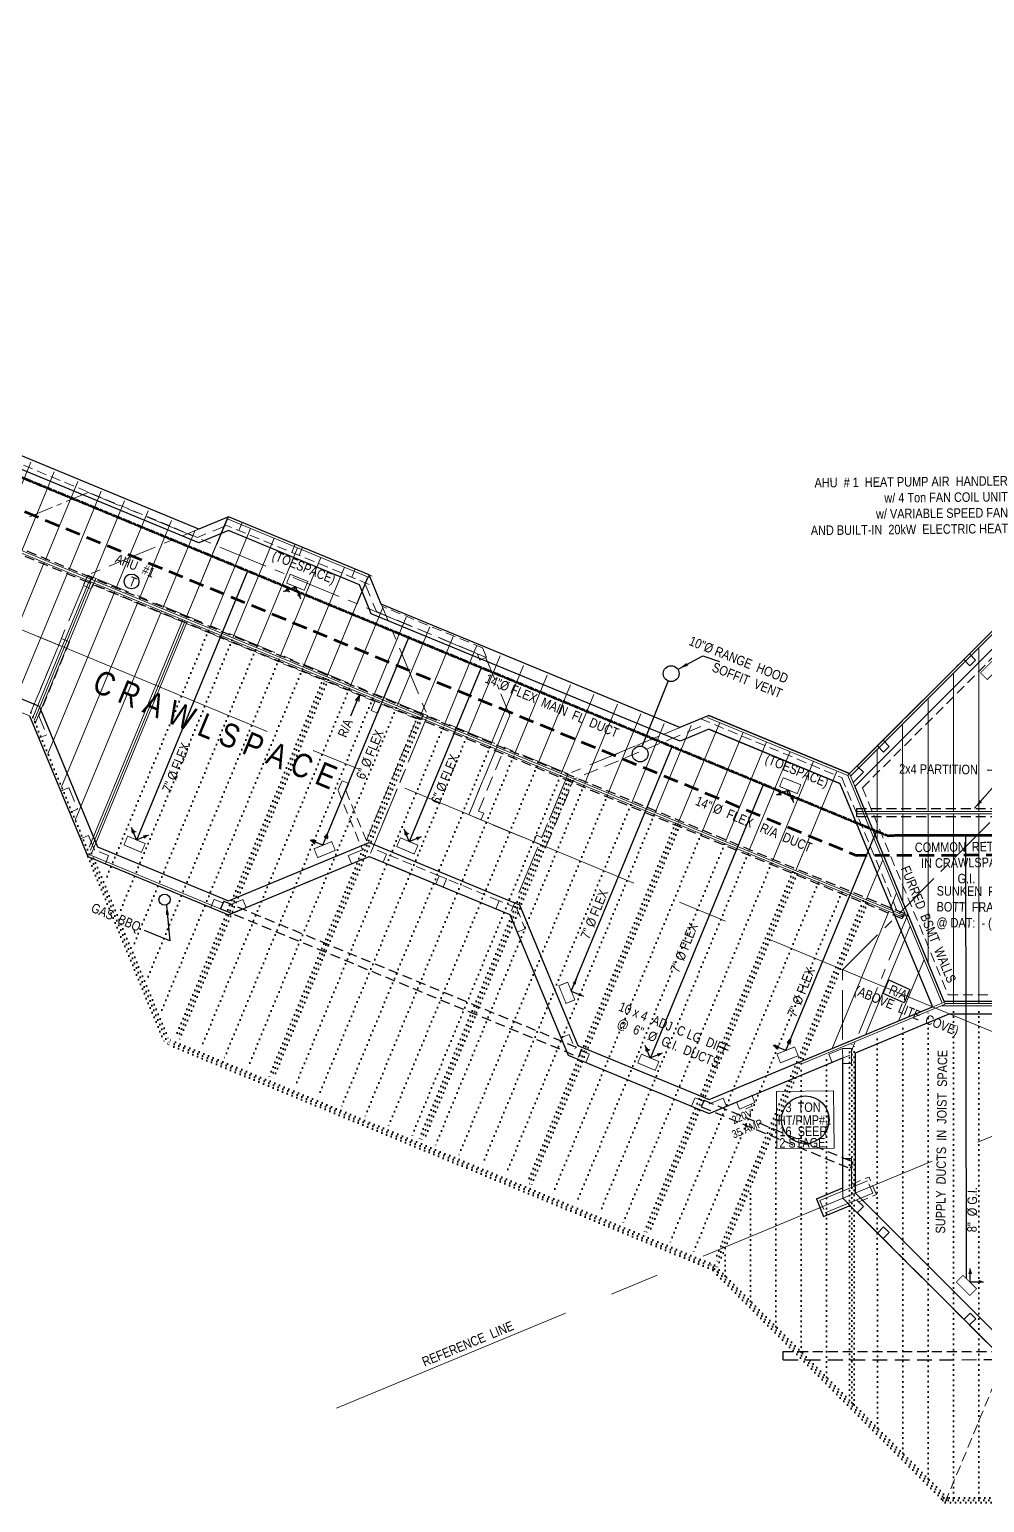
# Model space of a CAD drawing. Header units: inches. Extents: x 2775 to 35778, y 3242 to 10350.
# Drawn here: x 12682 to 13284, y 3393 to 4321 of the extents above; entities that cross this region are included whole.
import ezdxf

# ---------------------------------------------------------------- set-up
doc = ezdxf.new("R2010")
doc.units = ezdxf.units.IN
doc.header["$LTSCALE"] = 0.5
doc.header["$MEASUREMENT"] = 0
for name, pattern in [('CENTER', [2, 1.25, -0.25, 0.25, -0.25]), ('DOT2', [0.125, 0, -0.125]), ('HIDDEN', [0.375, 0.25, -0.125])]:
    doc.linetypes.add(name, pattern=pattern)
for name, color, linetype, lineweight in [('ELEC', 6, 'CONTINUOUS', 20), ('FL JOISTS', 7, 'CONTINUOUS', 20), ('FLOOR BEAMS', 3, 'HIDDEN', 30), ('FOUNDATION', 7, 'CONTINUOUS', 30), ('FOUNDATION TEXT', 7, 'CONTINUOUS', 9), ('GRID', 1, 'CENTER', 20), ('INT WALLS', 4, 'HIDDEN', 9), ('LAYOUT', 6, 'CONTINUOUS', 9), ('LL HVAC', 7, 'HIDDEN', 9), ('PT LUMBER', 7, 'DOT2', 40), ('WALLS', 4, 'HIDDEN', 9)]:
    doc.layers.add(name, color=color, linetype=linetype, lineweight=lineweight)
doc.layers.add('HVAC', color=7, linetype='CONTINUOUS')
doc.styles.add('ARCHENT', font='technical.ttf', dxfattribs={"height": 6})
doc.styles.add('ARCHENTLTD', font='technical.ttf', dxfattribs={"height": 6})
doc.dimstyles.new('ARCHENT', dxfattribs={"dimtxt": 6, "dimasz": 6, "dimexe": 9, "dimexo": 3, "dimgap": 1, "dimtad": 0, "dimtoh": 1, "dimdec": 3, "dimzin": 0, "dimdsep": 46, "dimlunit": 4, "dimtxsty": 'ARCHENTLTD', "dimcen": 6, "dimaunit": 1, "dimadec": 0, "dimazin": 0, "dimtfac": 1, "dimtdec": 3, "dimtofl": 0, "dimtmove": 0, "dimatfit": 3, "dimfxl": 1, "dimfrac": 2, "dimtolj": 1, "dimtzin": 0, "dimarcsym": 0})
doc.dimstyles.new('ARCHENTLTD', dxfattribs={"dimtxt": 12, "dimasz": 6, "dimexe": 9, "dimexo": 3, "dimgap": 1, "dimtad": 0, "dimdec": 4, "dimzin": 1, "dimdsep": 46, "dimlunit": 4, "dimtxsty": 'ARCHENT', "dimcen": 6, "dimaunit": 1, "dimadec": 5, "dimazin": 0, "dimtfac": 1, "dimtdec": 4, "dimtofl": 0, "dimtmove": 0, "dimatfit": 3, "dimfxl": 1, "dimfrac": 2, "dimtolj": 1, "dimtzin": 0, "dimarcsym": 0})

msp = doc.modelspace()

# ---------------------------------------------------------------- hatches: boundary and pattern name
at = {"layer": 'HVAC', "linetype": 'HIDDEN', "ltscale": 0.75}
h = msp.add_hatch(color=1, dxfattribs=at)
h.paths.add_polyline_path([(12842.14, 3966.93), (12845.03, 3968.14), (12845.52, 3966.98)])
h.paths.add_polyline_path([(12844.53, 3969.31), (12845.03, 3968.14), (12842.14, 3966.93)])
h.paths.add_polyline_path([(12850.68, 3965.17), (12851.78, 3965.63), (12853.13, 3962.44)])
h.paths.add_polyline_path([(12851.78, 3965.63), (12852.9, 3966.09), (12853.13, 3962.44)])
h = msp.add_hatch(color=1, dxfattribs=at)
h.paths.add_polyline_path([(13152.9, 3838.72), (13155.79, 3839.93), (13156.28, 3838.76)])
h.paths.add_polyline_path([(13155.3, 3841.1), (13155.79, 3839.93), (13152.9, 3838.72)])
h.paths.add_polyline_path([(13161.45, 3836.96), (13162.54, 3837.41), (13163.9, 3834.22)])
h.paths.add_polyline_path([(13162.54, 3837.41), (13163.66, 3837.88), (13163.9, 3834.22)])
h = msp.add_hatch(color=1, dxfattribs=at)
h.paths.add_polyline_path([(12746.4, 3818.27), (12747.6, 3815.37), (12748.77, 3815.85)])
h.paths.add_polyline_path([(12746.43, 3814.89), (12747.6, 3815.37), (12746.4, 3818.27)])
h.paths.add_polyline_path([(12753.71, 3813.49), (12754.16, 3812.39), (12757.37, 3813.69)])
h.paths.add_polyline_path([(12754.16, 3812.39), (12754.62, 3811.27), (12757.37, 3813.69)])
h = msp.add_hatch(color=1, dxfattribs=at)
h.paths.add_polyline_path([(12918.34, 3817.22), (12919.53, 3814.32), (12920.7, 3814.8)])
h.paths.add_polyline_path([(12918.36, 3813.84), (12919.53, 3814.32), (12918.34, 3817.22)])
h.paths.add_polyline_path([(12925.64, 3812.44), (12926.09, 3811.34), (12929.3, 3812.65)])
h.paths.add_polyline_path([(12926.09, 3811.34), (12926.56, 3810.22), (12929.3, 3812.65)])
h = msp.add_hatch(color=1, dxfattribs=at)
h.paths.add_polyline_path([(12859.3, 3810.35), (12862.2, 3809.18), (12862.68, 3810.35)])
h.paths.add_polyline_path([(12861.73, 3808), (12862.2, 3809.18), (12859.3, 3810.35)])
h.paths.add_polyline_path([(12867.82, 3812.23), (12868.92, 3811.78), (12870.24, 3814.99)])
h.paths.add_polyline_path([(12868.92, 3811.78), (12870.05, 3811.33), (12870.24, 3814.99)])
h = msp.add_hatch(color=1, dxfattribs=at)
h.paths.add_polyline_path([(13031.32, 3712.04), (13028.44, 3713.26), (13028.93, 3714.43)])
h.paths.add_polyline_path([(13027.95, 3712.1), (13028.44, 3713.26), (13031.32, 3712.04)])
h.paths.add_polyline_path([(13026.61, 3719.39), (13025.52, 3719.85), (13026.86, 3723.05)])
h.paths.add_polyline_path([(13025.52, 3719.85), (13024.4, 3720.33), (13026.86, 3723.05)])
h = msp.add_hatch(color=1, dxfattribs=at)
h.paths.add_polyline_path([(13070.27, 3680.84), (13071.47, 3677.95), (13072.64, 3678.43)])
h.paths.add_polyline_path([(13070.3, 3677.47), (13071.47, 3677.95), (13070.27, 3680.84)])
h.paths.add_polyline_path([(13077.58, 3676.06), (13078.03, 3674.97), (13081.24, 3676.27)])
h.paths.add_polyline_path([(13078.03, 3674.97), (13078.49, 3673.84), (13081.24, 3676.27)])
h = msp.add_hatch(color=1, dxfattribs=at)
h.paths.add_polyline_path([(13151.09, 3680.97), (13154, 3679.8), (13154.47, 3680.97)])
h.paths.add_polyline_path([(13153.52, 3678.62), (13154, 3679.8), (13151.09, 3680.97)])
h.paths.add_polyline_path([(13159.61, 3682.84), (13160.71, 3682.4), (13162.03, 3685.61)])
h.paths.add_polyline_path([(13160.71, 3682.4), (13161.84, 3681.95), (13162.03, 3685.61)])
h = msp.add_hatch(color=1, dxfattribs=at)
h.paths.add_polyline_path([(13283.46, 3532.05), (13280.32, 3532.07), (13280.33, 3533.33)])
h.paths.add_polyline_path([(13280.32, 3530.8), (13280.32, 3532.07), (13283.46, 3532.05)])
h.paths.add_polyline_path([(13276.28, 3537.02), (13275.1, 3537.03), (13275.1, 3540.49)])
h.paths.add_polyline_path([(13275.1, 3537.03), (13273.88, 3537.04), (13275.1, 3540.49)])

# ---------------------------------------------------------------- linework, layer by layer
at = {"layer": 'ELEC', "color": 1, "linetype": 'Continuous', "lineweight": 15, "ltscale": 25}
for p, q in [((13137.44, 3649.59), (13139.27, 3645)), ((13127.86, 3645.4), (13129.69, 3640.81)), ((13139.27, 3645), (13129.69, 3640.81)), ((13137.55, 3642.65), (13133.71, 3641.13)), ((13137.02, 3643.91), (13137.55, 3642.65))]:
    msp.add_line(p, q, dxfattribs=at)
at = {"layer": 'FL JOISTS', "ltscale": 50}
for p, q in [((12538.74, 4048.47), (13232.52, 3761.79)), ((12539.31, 4049.86), (13233.09, 3763.18)), ((12735.82, 3967.04), (12693.66, 3864.87)), ((12750.61, 3960.93), (12702.33, 3843.94)), ((12765.39, 3954.82), (12711.01, 3823.02)), ((12778.79, 3949.28), (12719.68, 3806.02)), ((12780.18, 3948.71), (12720.49, 3804.06)), ((12781.57, 3948.13), (12721.3, 3802.09)), ((13197.94, 3851.17), (13257.41, 3707.73)), ((13199.09, 3852.32), (13202.4, 3844.32)), ((13203.54, 3828.56), (13533.69, 3828.56)), ((13203.54, 3827.06), (13533.69, 3827.06)), ((13258.5, 3709), (13259.37, 3706.92))]:
    msp.add_line(p, q, dxfattribs=at)
at = {"layer": 'FL JOISTS', "ltscale": 25}
for p, q in [((12682.94, 4048.62), (12662.45, 3998.98)), ((12697.73, 4042.51), (12677.24, 3992.87)), ((12712.52, 4036.4), (12692.03, 3986.75)), ((12727.31, 4030.3), (12706.82, 3980.64)), ((12742.1, 4024.19), (12721.6, 3974.53)), ((12756.88, 4018.08), (12736.39, 3968.42)), ((12771.67, 4011.98), (12751.18, 3962.31)), ((12806.71, 4012.99), (12780.75, 3950.09)), ((12806.62, 4012.77), (12780.75, 3950.09)), ((12786.46, 4005.87), (12765.97, 3956.2)), ((12821.49, 4006.87), (12795.54, 3943.98)), ((12821.49, 4006.87), (12795.54, 3943.98)), ((12836.28, 4000.75), (12810.33, 3937.87)), ((12836.28, 4000.75), (12810.33, 3937.87)), ((12851.06, 3994.63), (12825.12, 3931.76)), ((12851.06, 3994.63), (12825.12, 3931.76)), ((12691.46, 3985.37), (12656.64, 3900.98)), ((12865.84, 3988.51), (12839.9, 3925.65)), ((12865.84, 3988.51), (12839.9, 3925.65)), ((12706.24, 3979.26), (12671.42, 3894.87)), ((12880.63, 3982.39), (12854.69, 3919.54)), ((12880.63, 3982.39), (12854.69, 3919.54)), ((12895.41, 3976.28), (12869.48, 3913.43)), ((12895.27, 3975.93), (12869.48, 3913.43)), ((12719.65, 3973.72), (12684.17, 3887.75)), ((12721.03, 3973.15), (12684.98, 3885.79)), ((12722.42, 3972.57), (12685.8, 3883.83)), ((12904.81, 3957.12), (12884.26, 3907.32)), ((12919.6, 3951.01), (12899.05, 3901.21)), ((13199.71, 3850.82), (13297.13, 3948.2)), ((12934.39, 3944.9), (12913.84, 3895.1)), ((12949.18, 3938.8), (12928.63, 3888.99)), ((12963.97, 3932.69), (12943.41, 3882.88)), ((12978.76, 3926.58), (12958.2, 3876.77)), ((12993.55, 3920.48), (12972.99, 3870.66)), ((13008.34, 3914.37), (12987.78, 3864.55)), ((13023.12, 3908.27), (13002.56, 3858.44)), ((13037.91, 3902.16), (13017.35, 3852.33)), ((13052.7, 3896.05), (13032.14, 3846.22)), ((13067.49, 3889.95), (13046.92, 3840.11)), ((13082.28, 3883.84), (13061.71, 3834)), ((13099.1, 3882.66), (13076.5, 3827.89)), ((13117.17, 3884.51), (13091.29, 3821.78)), ((13109.2, 3887.8), (13197.94, 3851.17)), ((13131.96, 3878.4), (13106.07, 3815.67)), ((13146.75, 3872.3), (13120.86, 3809.55)), ((13161.54, 3866.19), (13135.65, 3803.44)), ((13176.33, 3860.09), (13150.44, 3797.33)), ((13191.12, 3853.98), (13165.22, 3791.22)), ((12705.2, 3833.11), (12704.62, 3834.5)), ((13219.96, 3798.05), (13209.58, 3772.89)), ((13228.64, 3777.12), (13224.37, 3766.78)), ((13223.8, 3765.4), (13188.16, 3679.04)), ((13237.31, 3756.2), (13209.04, 3687.69)), ((13245.99, 3735.28), (13229.92, 3696.34))]:
    msp.add_line(p, q, dxfattribs=at)
at = {"layer": 'FL JOISTS', "ltscale": 75}
for p, q in [((12896.19, 3975.95), (12806.36, 4013.13)), ((12898.17, 3976.76), (12896.21, 3977.57)), ((13199.09, 3852.32), (13197.94, 3851.17)), ((12718.06, 3802.09), (12809.53, 3764.23)), ((13168.43, 3669.24), (13259.37, 3706.92)), ((13251.44, 3705.26), (13258.79, 3708.31))]:
    msp.add_line(p, q, dxfattribs=at)
at = {"layer": 'FL JOISTS', "linetype": 'Continuous', "ltscale": 250}
for p, q in [((13280.52, 3828.56), (13280.51, 3931.59)), ((13264.52, 3828.56), (13264.51, 3915.6)), ((13248.52, 3828.56), (13248.51, 3899.6)), ((13232.52, 3828.56), (13232.51, 3883.61)), ((13216.52, 3828.56), (13216.51, 3867.62)), ((13216.52, 3810.27), (13216.52, 3827.06)), ((13232.52, 3771.67), (13232.52, 3827.06)), ((13248.53, 3733.07), (13248.52, 3827.06)), ((13264.53, 3707.48), (13264.52, 3827.06)), ((13280.53, 3707.48), (13280.52, 3827.06))]:
    msp.add_line(p, q, dxfattribs=at)
at = {"layer": 'FL JOISTS', "color": 7, "lineweight": 20, "ltscale": 75}
for p, q in [((13257.1, 3705.98), (13480.21, 3706)), ((13259.13, 3707.48), (13477.7, 3707.5))]:
    msp.add_line(p, q, dxfattribs=at)
at = {"layer": 'FL JOISTS', "color": 7, "linetype": 'HIDDEN', "lineweight": 9, "ltscale": 50}
msp.add_line((13259.32, 3392.94), (13291.73, 3471.31), dxfattribs=at)
at = {"layer": 'FLOOR BEAMS', "ltscale": 50}
for p, q in [((12721.15, 3975.81), (12539.7, 4050.79)), ((12719.8, 3972.56), (12538.35, 4047.54)), ((12721.37, 3976.48), (12720.04, 3973.24)), ((12930.23, 3889.42), (12721.15, 3975.81)), ((12928.89, 3886.17), (12719.8, 3972.56)), ((13232.13, 3760.86), (12928.89, 3886.17)), ((13233.48, 3764.11), (12930.23, 3889.42)), ((13203.54, 3830.37), (13442.64, 3830.49)), ((13203.55, 3825.24), (13442.64, 3825.36)), ((12804.54, 3771.94), (12802.57, 3767.21)), ((12804.54, 3771.94), (13030.03, 3678.61)), ((12802.57, 3767.21), (13028.08, 3673.87)), ((13233.48, 3764.11), (13232.13, 3760.86)), ((13030.03, 3678.61), (13028.08, 3673.87)), ((13107.31, 3646.48), (13105.59, 3642.32)), ((13105.59, 3642.32), (13199.37, 3603.5)), ((13107.31, 3646.48), (13201.09, 3607.66)), ((13201.1, 3607.67), (13199.37, 3603.5)), ((13157.22, 3488.01), (13580.22, 3488.21)), ((13157.22, 3482.88), (13157.22, 3488.01))]:
    msp.add_line(p, q, dxfattribs=at)
at = {"layer": 'FLOOR BEAMS', "ltscale": 75}
for p, q in [((12721.15, 3975.81), (12719.8, 3972.56)), ((12930.24, 3889.43), (12928.89, 3886.18)), ((13203.55, 3825.24), (13203.54, 3830.37)), ((13157.22, 3482.88), (13296.72, 3482.95))]:
    msp.add_line(p, q, dxfattribs=at)
at = {"layer": 'FLOOR BEAMS', "linetype": 'Continuous', "ltscale": 50}
msp.add_line((13235.85, 3763.64), (13235.85, 3763.64), dxfattribs=at)
at = {"layer": 'FOUNDATION', "ltscale": 75}
for p, q in [((12788.8, 4006.53), (12571.62, 4096.21)), ((12788.8, 3997.87), (12572.86, 4087.04)), ((12807.5, 4014.28), (12788.8, 4006.53)), ((12896.2, 3977.59), (12807.5, 4014.28)), ((12896.21, 3977.57), (12807.51, 4014.28)), ((12807.51, 4005.62), (12788.8, 3997.87)), ((12890.07, 3971.43), (12807.51, 4005.62)), ((12903.85, 3959.14), (12896.2, 3977.59)), ((12897.56, 3953.08), (12890.07, 3971.43)), ((13092.13, 3881.39), (12903.85, 3959.14)), ((13092.21, 3872.71), (12897.56, 3953.08)), ((13291.83, 3945.03), (13199.09, 3852.32)), ((12593.37, 3934.21), (12688.26, 3894.86)), ((12688.26, 3894.86), (12724.99, 3806.26)), ((12682.11, 3888.82), (12718.87, 3800.13)), ((13110.35, 3888.95), (13092.13, 3881.39)), ((13199.09, 3852.32), (13110.35, 3888.95)), ((13110.42, 3880.26), (13092.21, 3872.71)), ((13192.97, 3846.19), (13110.42, 3880.26)), ((12807.57, 3772.08), (12896.25, 3808.84)), ((12896.25, 3808.84), (12991.08, 3769.59)), ((12718.87, 3800.13), (12807.57, 3763.42)), ((12724.99, 3806.26), (12807.57, 3772.08)), ((12807.57, 3763.42), (12896.26, 3800.18)), ((12896.26, 3800.18), (12984.96, 3763.47)), ((12984.96, 3763.47), (13021.71, 3674.8)), ((12991.08, 3769.59), (13027.83, 3680.93)), ((13110.45, 3646.83), (13251.41, 3705.25)), ((13258.51, 3708.98), (13478.32, 3709)), ((13202.7, 3676.4), (13261.86, 3700.92)), ((13261.97, 3700.98), (13475.3, 3701)), ((13027.83, 3680.93), (13110.45, 3646.83)), ((13021.71, 3674.8), (13110.45, 3638.18)), ((13110.45, 3638.18), (13194.7, 3673.09)), ((13202.74, 3587.99), (13299.93, 3490.9)), ((13198, 3581.42), (13292.04, 3487.48))]:
    msp.add_line(p, q, dxfattribs=at)
at = {"layer": 'FOUNDATION', "ltscale": 25}
for p, q in [((13202.4, 3844.32), (13299.82, 3941.7)), ((13110.35, 3888.95), (13199.09, 3852.32)), ((13110.42, 3880.26), (13192.97, 3846.19))]:
    msp.add_line(p, q, dxfattribs=at)
at = {"layer": 'FOUNDATION', "ltscale": 50}
for p, q in [((13192.97, 3846.19), (13251.4, 3705.24)), ((13202.4, 3844.32), (13258.5, 3709)), ((13194.74, 3589.28), (13194.7, 3673.09)), ((13202.74, 3587.99), (13202.7, 3676.4)), ((13178.11, 3584.28), (13194.74, 3591.17)), ((13178.11, 3584.28), (13182.71, 3573.19)), ((13182.71, 3573.19), (13199.34, 3580.08))]:
    msp.add_line(p, q, dxfattribs=at)
at = {"layer": 'GRID', "ltscale": 25}
for p, q in [((12682.1, 4014.26), (12719.07, 4029.56)), ((13199.09, 3852.32), (13296.5, 3949.7)), ((12969.65, 3925.81), (12984.94, 3888.93))]:
    msp.add_line(p, q, dxfattribs=at)
at = {"layer": 'GRID', "ltscale": 50}
for p, q in [((12969.65, 3925.81), (12719.07, 4029.56)), ((12807.51, 4014.28), (12718.84, 3977.53)), ((12807.51, 4014.28), (12800.03, 3996.25)), ((12896.2, 3977.59), (12807.51, 4014.28)), ((12718.84, 3977.53), (12682.11, 3888.82)), ((13021.67, 3852.19), (12718.84, 3977.53)), ((12896.2, 3977.59), (12888.69, 3959.47)), ((12896.2, 3977.59), (12932.96, 3888.9)), ((12700.54, 3933.33), (12611.84, 3970.06)), ((12828.76, 3932.32), (12828.76, 3932.32)), ((12682.11, 3888.82), (12593.71, 3925.4)), ((12682.11, 3888.82), (12718.87, 3800.13)), ((12932.96, 3888.9), (12896.25, 3800.2)), ((12933.26, 3889.12), (12933.26, 3889.12)), ((12933.29, 3889.11), (12933.29, 3889.11)), ((12984.94, 3888.93), (12959, 3826.35)), ((13110.35, 3888.95), (13021.67, 3852.19)), ((13199.09, 3852.32), (13110.35, 3888.95)), ((13021.67, 3852.19), (12984.95, 3763.48)), ((13199.09, 3852.32), (13235.85, 3763.64)), ((13003.37, 3807.98), (12959.17, 3826.27)), ((13194.67, 3728.67), (13296.45, 3830.55)), ((12807.57, 3763.42), (12718.87, 3800.13)), ((12896.26, 3800.18), (12807.57, 3763.42)), ((12984.96, 3763.47), (12896.26, 3800.18)), ((12984.96, 3763.47), (13021.72, 3674.8)), ((13235.85, 3763.64), (13199.14, 3674.93)), ((13194.74, 3584.68), (13194.67, 3728.67)), ((13110.45, 3638.18), (13021.72, 3674.8)), ((13199.14, 3674.93), (13110.45, 3638.18)), ((13296.62, 3482.9), (13194.74, 3584.68))]:
    msp.add_line(p, q, dxfattribs=at)
at = {"layer": 'HVAC', "color": 1, "linetype": 'HIDDEN', "lineweight": 70, "ltscale": 2.5}
for p, q in [((12585.21, 4077.2, -8), (13223.66, 3813, -8)), ((13358.61, 3813.3), (13223.59, 3813.23))]:
    msp.add_line(p, q, dxfattribs=at)
at = {"layer": 'HVAC', "color": 5, "linetype": 'HIDDEN', "lineweight": 70, "ltscale": 75}
for p in [(12627.05, 4039.02), (13336.75, 3800.87)]:
    msp.add_line(p, (13203.32, 3800.8), dxfattribs=at)
at = {"layer": 'HVAC', "color": 1, "linetype": 'Continuous', "lineweight": 30, "ltscale": 0.75}
for p, q in [((12749.72, 3810.51, 42084.63), (12819.83, 3980.11, 2245.78)), ((12848.9, 3968.08, 89678.53), (12849.77, 3970.17, 89187.05)), ((12867.06, 3807.22, 44597.75), (12921.19, 3938.16, 13839.68)), ((12921.65, 3809.46, 42084.63), (12967.02, 3919.2, 16306.76)), ((13023.62, 3715.31, 89189.28), (13087.31, 3869.36, 53002.15)), ((13073.59, 3673.08, 42084.63), (13144.89, 3845.56, 1570.59)), ((13159.67, 3839.87, 491.47), (13160.53, 3841.96)), ((13158.85, 3677.84, 44597.75), (13216.02, 3816.15, 12108.35)), ((13272.21, 3813.26, 44589.53), (13272.48, 3534, 44589.53))]:
    msp.add_line(p, q, dxfattribs=at)
at = {"layer": 'HVAC', "color": 1, "linetype": 'Continuous', "ltscale": 0.75}
for p, q in [((12849.77, 3970.17, 89187.05), (12842.05, 3966.94, 89187.05)), ((12849.77, 3970.17, 89187.05), (12853.05, 3962.45, 89187.05)), ((13160.53, 3841.96), (13152.81, 3838.73)), ((13160.53, 3841.96), (13163.81, 3834.23)), ((12749.53, 3810.59, 89187.05), (12746.34, 3818.32, 89187.05)), ((12921.46, 3809.54, 89187.05), (12918.27, 3817.27, 89187.05)), ((12749.53, 3810.59, 89187.05), (12757.3, 3813.75, 89187.05)), ((12867.06, 3807.22, 44597.53), (12859.3, 3810.35, 44597.53)), ((12921.46, 3809.54, 89187.05), (12929.24, 3812.7, 89187.05)), ((13023.62, 3715.31, 89189.05), (13026.86, 3723.05, 89189.05)), ((13023.62, 3715.31, 89189.05), (13031.32, 3712.04, 89189.05)), ((13073.4, 3673.17, 89187.05), (13070.21, 3680.9, 89187.05)), ((13158.85, 3677.84, 44597.53), (13151.09, 3680.97, 44597.53)), ((13073.4, 3673.17, 89187.05), (13081.17, 3676.32, 89187.05)), ((13275.09, 3532.1, 44595.53), (13275.1, 3540.49, 44595.53)), ((13275.09, 3532.1, 44595.53), (13283.46, 3532.05, 44595.53))]:
    msp.add_line(p, q, dxfattribs=at)
at = {"layer": 'HVAC', "color": 1, "linetype": 'HIDDEN', "ltscale": 0.75}
for p, q in [((12845.01, 3968.94, 89187.05), (12845.99, 3966.6, 89187.05)), ((12747.03, 3814.82, 89187.05), (12749.37, 3815.79, 89187.05)), ((12862.68, 3810.35, 44597.53), (12859.3, 3810.35, 44597.53)), ((12859.3, 3810.35, 44597.53), (12861.73, 3808, 44597.53)), ((12861.73, 3808, 44597.53), (12862.68, 3810.35, 44597.53)), ((12870.23, 3814.99, 44589.53), (12867.82, 3812.23, 44589.53)), ((12867.82, 3812.23, 44597.53), (12870.05, 3811.33, 44597.53)), ((12870.05, 3811.33, 44589.53), (12870.23, 3814.99, 44589.53)), ((12918.96, 3813.77, 89187.05), (12921.3, 3814.74, 89187.05)), ((13070.9, 3677.4, 89187.05), (13073.24, 3678.36, 89187.05)), ((13154.47, 3680.97, 44597.53), (13151.09, 3680.97, 44597.53)), ((13151.09, 3680.97, 44597.53), (13153.52, 3678.62, 44597.53)), ((13153.52, 3678.62, 44597.53), (13154.47, 3680.97, 44597.53)), ((13162.03, 3685.61, 44589.53), (13159.61, 3682.84, 44589.53)), ((13159.61, 3682.84, 44597.53), (13161.84, 3681.95, 44597.53)), ((13161.84, 3681.95, 44589.53), (13162.03, 3685.61, 44589.53))]:
    msp.add_line(p, q, dxfattribs=at)
at = {"layer": 'HVAC', "color": 6, "lineweight": 30, "ltscale": 50}
msp.add_line((13084.75, 3910.74), (13068.16, 3869.19), dxfattribs=at)
at = {"layer": 'HVAC', "color": 7, "linetype": 'Continuous', "lineweight": 9}
for p, q in [((13189.02, 3652.32), (13153.02, 3652.05)), ((13153.02, 3652.05), (13153.28, 3616.05)), ((13189.02, 3652.32), (13189.28, 3616.32)), ((13189.28, 3616.32), (13153.28, 3616.05))]:
    msp.add_line(p, q, dxfattribs=at)
at = {"layer": 'HVAC', "color": 1, "linetype": 'Continuous', "ltscale": 0.75, "const_width": 0.5}
for points, elevation in [([(12846.44, 3977.97), (12844.2, 3972.41), (12855.33, 3967.93), (12857.57, 3973.5), (12846.44, 3977.97)], 89187.05), ([(13290.08, 3924.34), (13294.32, 3920.1), (13285.83, 3911.62), (13281.59, 3915.86), (13290.08, 3924.34)], 44597.53), ([(12741.66, 3807.41), (12744, 3812.93), (12755.05, 3808.25), (12752.71, 3802.72), (12741.66, 3807.41)], 89187.05), ([(12863.74, 3799.41), (12861.5, 3804.98), (12872.62, 3809.47), (12874.87, 3803.91), (12863.74, 3799.41)], 44597.53), ([(12913.59, 3806.36), (12915.94, 3811.88), (12926.98, 3807.2), (12924.64, 3801.67), (12913.59, 3806.36)], 89187.05), ([(13015.81, 3718.62), (13021.38, 3720.87), (13025.87, 3709.75), (13020.31, 3707.5), (13015.81, 3718.62)], 89189.05), ([(13155.53, 3670.03), (13153.29, 3675.59), (13164.41, 3680.09), (13166.66, 3674.53), (13155.53, 3670.03)], 44597.53), ([(13065.53, 3669.99), (13067.88, 3675.51), (13078.92, 3670.82), (13076.58, 3665.3), (13065.53, 3669.99)], 89187.05), ([(13274.86, 3523.38), (13279.1, 3527.62), (13270.6, 3536.1), (13266.36, 3531.85), (13274.86, 3523.38)], 44597.53)]:
    msp.add_lwpolyline(points, dxfattribs=dict(at, elevation=elevation))
msp.add_lwpolyline([(13157.2, 3849.76), (13154.96, 3844.19), (13166.1, 3839.72), (13168.33, 3845.29), (13157.2, 3849.76)], dxfattribs=at)
at = {"layer": 'HVAC', "color": 1, "linetype": 'Continuous', "lineweight": 25, "ltscale": 50}
msp.add_circle((12746.45, 3973.46), 4.66, dxfattribs=at)
at = {"layer": 'HVAC', "color": 6, "linetype": 'Continuous', "lineweight": 30, "ltscale": 175}
for centre in [(13086.63, 3915.37), (13067.04, 3864.71)]:
    msp.add_circle(centre, 5, dxfattribs=at)
at = {"layer": 'HVAC', "color": 6, "lineweight": 30, "ltscale": 50}
msp.add_circle((12767.27, 3772.92), 3.52, dxfattribs=at)
at = {"layer": 'HVAC', "color": 1, "linetype": 'Continuous', "lineweight": 30}
msp.add_circle((13171.15, 3634.18), 15, dxfattribs=at)
at = {"layer": 'INT WALLS', "ltscale": 50}
for p, q in [((12787.96, 4001.26), (12569.12, 4092.05)), ((12718.84, 3977.53), (12716.07, 3970.86)), ((12723.92, 3975.43), (12721.16, 3968.75)), ((12762.43, 3954.62), (12722.19, 3971.27)), ((12967.72, 3931.56), (12904.38, 3957.83)), ((12899.83, 3897.74), (12762.43, 3954.62)), ((12702.3, 3937.6), (12684.54, 3894.69)), ((12707.38, 3935.49), (12688.06, 3888.82)), ((12926.16, 3886.85), (12903.99, 3896.02)), ((13105.3, 3886.85), (13039.68, 3859.69)), ((12879.18, 3847.85), (12876.6, 3841.61)), ((12883.33, 3846.13), (12881.47, 3841.62)), ((12876.6, 3841.61), (12892.03, 3804.38)), ((12881.47, 3841.62), (12894.46, 3810.26)), ((12731.92, 3800.68), (12722.97, 3804.39)), ((12798.71, 3773.04), (12807.66, 3769.33)), ((12989.17, 3767.68), (12994.63, 3754.49)), ((13022.2, 3687.98), (13025.87, 3679.14)), ((13035.03, 3675.6), (13026.08, 3679.31)), ((13101.82, 3647.96), (13110.77, 3644.25))]:
    msp.add_line(p, q, dxfattribs=at)
at = {"layer": 'INT WALLS', "ltscale": 75}
for p, q in [((12802.45, 4012.13), (12787.96, 4006.13)), ((12806.27, 4008.84), (12787.96, 4001.26)), ((12716.07, 3970.86), (12721.16, 3968.75)), ((12893.23, 3972.85), (12900.85, 3954.43)), ((12898.31, 3972.5), (12904.38, 3957.83)), ((12900.85, 3954.43), (12964.27, 3928.11)), ((12702.31, 3937.59), (12707.39, 3935.49)), ((12964.27, 3928.11), (12966, 3923.95)), ((12967.72, 3931.56), (12970.16, 3925.67)), ((12966, 3923.94), (12970.16, 3925.67)), ((12897.53, 3892.2), (12901.69, 3890.48)), ((12894.46, 3810.26), (12926.38, 3887.2)), ((12899.3, 3807.58), (12931.47, 3885.1)), ((13105.29, 3881.98), (13025.51, 3848.96)), ((12959, 3826.35), (12975.77, 3866.79)), ((12965.05, 3828.71), (12981.46, 3868.25)), ((12879.18, 3847.85), (12883.33, 3846.13)), ((13005.06, 3812.15), (13020.13, 3848.46)), ((13007.68, 3806.22), (13025.18, 3848.41)), ((12966.71, 3823.13), (12959.17, 3826.27)), ((12965.05, 3828.71), (12968.44, 3827.31)), ((12968.44, 3827.31), (12966.72, 3823.15)), ((13001.7, 3813.54), (12999.98, 3809.38)), ((13003.36, 3807.97), (12999.98, 3809.38)), ((13001.7, 3813.54), (13005.09, 3812.14))]:
    msp.add_line(p, q, dxfattribs=at)
at = {"layer": 'INT WALLS', "color": 4, "ltscale": 50}
msp.add_line((12899.83, 3897.74), (12897.53, 3892.2), dxfattribs=at)
at = {"layer": 'INT WALLS', "color": 7, "ltscale": 50}
msp.add_line((12903.99, 3896.02), (12901.69, 3890.48), dxfattribs=at)
at = {"layer": 'INT WALLS', "color": 0, "ltscale": 50}
msp.add_line((13040.06, 3890.66), (13040.06, 3890.66), dxfattribs=at)
at = {"layer": 'LAYOUT', "color": 6, "linetype": 'CENTER', "lineweight": 5, "ltscale": 250}
for p, q in [((11763.77, 4321.41), (13368.57, 3656.75)), ((14405.76, 4086.59), (12862.17, 3446.84))]:
    msp.add_line(p, q, dxfattribs=at)
at = {"layer": 'PT LUMBER', "ltscale": 50}
for p, q in [((12794.97, 3942.6), (12729.16, 3783.13)), ((12809.76, 3936.49), (12737.83, 3762.19)), ((12824.54, 3930.38), (12746.5, 3741.26)), ((12839.33, 3924.26), (12755.17, 3720.33)), ((12854.12, 3918.15), (12763.84, 3699.39)), ((12867.52, 3912.62), (12772.99, 3683.54)), ((12868.9, 3912.04), (12774.38, 3682.97)), ((12870.29, 3911.47), (12775.76, 3682.4)), ((12883.69, 3905.93), (12789.16, 3676.85)), ((12898.48, 3899.82), (12803.94, 3670.74)), ((12682.97, 3890.91), (12769.41, 3681.76)), ((12913.27, 3893.71), (12818.73, 3664.62)), ((12926.67, 3888.18), (12832.13, 3659.07)), ((12928.05, 3887.6), (12833.51, 3658.5)), ((12929.44, 3887.03), (12834.9, 3657.93)), ((12942.84, 3881.49), (12848.3, 3652.38)), ((12957.63, 3875.38), (12863.02, 3646.13)), ((12972.42, 3869.27), (12877.81, 3640.03)), ((12987.2, 3863.16), (12892.61, 3633.92)), ((13001.99, 3857.05), (12907.4, 3627.82)), ((13016.78, 3850.94), (12922.19, 3621.72)), ((13021.64, 3848.93), (12926.84, 3619.9)), ((13023.02, 3848.36), (12928.22, 3619.33)), ((13024.41, 3847.79), (12929.61, 3618.75)), ((13031.56, 3844.83), (12936.98, 3615.61)), ((13046.35, 3838.72), (12951.77, 3609.51)), ((13061.14, 3832.61), (12966.56, 3603.41)), ((13075.93, 3826.5), (12981.35, 3597.3)), ((13089.33, 3820.96), (12994.75, 3591.77)), ((13090.71, 3820.39), (12996.14, 3591.2)), ((13092.1, 3819.82), (12997.52, 3590.63)), ((13105.5, 3814.28), (13010.93, 3585.1)), ((13120.29, 3808.17), (13025.71, 3578.98)), ((12718.87, 3800.13), (12767.36, 3682.6)), ((12721.3, 3802.1), (12770.61, 3683.05)), ((13135.08, 3802.06), (13040.49, 3572.86)), ((13149.86, 3795.95), (13055.28, 3566.74)), ((13163.26, 3790.41), (13068.67, 3561.19)), ((13164.65, 3789.84), (13070.06, 3560.62)), ((13166.04, 3789.26), (13071.45, 3560.05)), ((13179.44, 3783.73), (13084.85, 3554.5)), ((13194.22, 3777.62), (13099.63, 3548.38)), ((13207.63, 3772.08), (13113.03, 3542.85)), ((13209.01, 3771.51), (13114.42, 3542.28)), ((13210.4, 3770.93), (13115.47, 3540.89)), ((13264.56, 3395.9), (13264.53, 3705.98)), ((13280.56, 3395.9), (13280.53, 3705.98)), ((13232.56, 3423.92), (13232.53, 3695.8)), ((13248.56, 3407.94), (13248.53, 3702.43)), ((13216.56, 3439.91), (13216.53, 3689.17)), ((13115.81, 3538.44), (12767.36, 3682.6)), ((13113.03, 3541.21), (12768.52, 3683.92)), ((13113.88, 3542.48), (12769.87, 3684.83)), ((13199.05, 3457.39), (13199.03, 3681.92)), ((13200.55, 3455.89), (13200.53, 3682.54)), ((13202.05, 3454.4), (13202.03, 3683.16)), ((13168.55, 3487.87), (13168.53, 3669.48)), ((13184.55, 3471.88), (13184.53, 3675.91)), ((13152.55, 3503.85), (13152.54, 3630.72)), ((13136.55, 3519.84), (13136.54, 3591.95)), ((13120.55, 3535.82), (13120.54, 3553.19)), ((13260, 3394.38), (13110.26, 3543.98)), ((13259.38, 3392.88), (13112.18, 3539.94)), ((13260.62, 3395.88), (13113.88, 3542.48)), ((13257.88, 3394.38), (13479.44, 3394.49)), ((13258.5, 3395.88), (13478.82, 3395.99)), ((13259.38, 3392.88), (13477.94, 3392.99))]:
    msp.add_line(p, q, dxfattribs=at)
at = {"layer": 'WALLS', "color": 4, "ltscale": 50}
for p, q in [((12896.18, 3971.63), (12806.27, 4008.84)), ((12816.28, 4010.66), (12814.18, 4005.57)), ((12707.38, 3935.49), (12707.34, 3935.39)), ((13105.26, 3886.87), (13194.17, 3849.81)), ((12883.07, 3800.67), (12885.15, 3795.64)), ((12907.14, 3801.63), (12898.34, 3805.27)), ((12945.02, 3785.95), (12940.4, 3787.86)), ((12798.47, 3773.14), (12796.42, 3768.18)), ((12816.55, 3773.1), (12818.66, 3768.01)), ((12989.17, 3767.68), (12978.28, 3772.18)), ((13233.6, 3762.7), (13230.28, 3762.7)), ((13233.6, 3762.7), (13235.85, 3763.64)), ((12994.63, 3754.49), (12989.55, 3752.39)), ((13022.2, 3687.98), (13017.12, 3685.88)), ((13194.7, 3679.04), (13200.23, 3679.04)), ((13188.07, 3670.34), (13185.95, 3675.42)), ((13194.67, 3669.66), (13200.2, 3669.66)), ((13194.73, 3609.66), (13200.23, 3609.66)), ((13207.81, 3579.4), (13203.92, 3575.51)), ((13220.54, 3566.68), (13216.65, 3562.78)), ((13224.08, 3563.14), (13220.19, 3559.25)), ((13275.02, 3512.26), (13271.12, 3508.36)), ((13278.55, 3508.72), (13274.66, 3504.82))]:
    msp.add_line(p, q, dxfattribs=at)
at = {"layer": 'WALLS', "color": 4, "ltscale": 75}
for p, q in [((12849.54, 3996.89), (12847.44, 3991.8)), ((12854.16, 3994.98), (12852.06, 3989.89)), ((12723.91, 3975.43), (12718.84, 3977.53)), ((12887.43, 3981.21), (12885.32, 3976.12)), ((13274.58, 3927.79), (13278.47, 3923.9)), ((13271.04, 3924.25), (13274.93, 3920.36)), ((13278.47, 3923.9), (13274.93, 3920.36)), ((12932.96, 3888.9), (12927.88, 3891)), ((12687.9, 3874.77), (12692.98, 3876.87)), ((13220.13, 3873.35), (13224.01, 3869.46)), ((13216.59, 3869.81), (13220.48, 3865.92)), ((13224.02, 3869.46), (13220.48, 3865.92)), ((13203.86, 3857.09), (13207.75, 3853.2)), ((13207.75, 3853.19), (13201.37, 3846.81)), ((12701.66, 3841.38), (12706.74, 3843.48)), ((12707.41, 3827.87), (12712.32, 3829.89)), ((12714.27, 3811.23), (12719.18, 3813.25)), ((13007.68, 3806.22), (13003.36, 3807.97)), ((12729.95, 3795.55), (12731.92, 3800.68)), ((12896.26, 3800.18), (12905.03, 3796.55)), ((12905.03, 3796.55), (12907.14, 3801.63)), ((12938.3, 3782.78), (12940.4, 3787.86)), ((12938.3, 3782.78), (12942.92, 3780.87)), ((12942.92, 3780.87), (12945.02, 3785.95)), ((12976.18, 3767.1), (12978.28, 3772.18)), ((12976.18, 3767.1), (12984.96, 3763.47)), ((13185.95, 3675.42), (13194.7, 3679.04)), ((13032.81, 3670.22), (13034.9, 3675.3)), ((13188.07, 3670.34), (13194.7, 3673.09)), ((13099.36, 3642.76), (13101.46, 3647.84)), ((13121.54, 3642.77), (13119.43, 3647.85))]:
    msp.add_line(p, q, dxfattribs=at)
at = {"layer": 'WALLS', "ltscale": 50}
for p, q in [((13207.12, 3843.38), (13301.47, 3937.7)), ((13194.17, 3849.81), (13230.29, 3762.7)), ((13201.37, 3846.81), (13255.43, 3716.42)), ((13207.12, 3843.38), (13261.18, 3712.98)), ((13261.18, 3712.98), (13475.65, 3713)), ((13200.24, 3593.45), (13211.32, 3598.04)), ((13213.63, 3587.91), (13210.37, 3595.75)), ((13215.92, 3586.96), (13211.32, 3598.04)), ((13204.84, 3582.36), (13215.92, 3586.96)), ((13180.4, 3583.33), (13183.66, 3575.48))]:
    msp.add_line(p, q, dxfattribs=at)
at = {"layer": 'WALLS', "color": 4, "lineweight": 20, "ltscale": 75}
for p, q in [((13287.31, 3940.51), (13274.58, 3927.79)), ((13271.05, 3924.25), (13220.13, 3873.35)), ((13216.59, 3869.81), (13203.86, 3857.08)), ((12905.03, 3796.55), (12938.3, 3782.78)), ((12942.92, 3780.87), (12976.18, 3767.1))]:
    msp.add_line(p, q, dxfattribs=at)
at = {"layer": 'WALLS', "color": 5, "linetype": 'Continuous', "lineweight": 30, "ltscale": 50}
for p, q in [((12890, 3901.52), (12884.47, 3888.66)), ((12889.87, 3901.4), (12887.36, 3898.52)), ((12890, 3901.52), (12889.63, 3897.71)), ((13220.21, 3713.76), (13223.7, 3722.28)), ((13223.7, 3722.28), (13237.07, 3716.36)), ((13237.06, 3716.36), (13233.5, 3707.76)), ((13233.5, 3707.76), (13220.21, 3713.76))]:
    msp.add_line(p, q, dxfattribs=at)
at = {"layer": 'WALLS', "ltscale": 75}
for p, q in [((12682.11, 3888.82), (12687.93, 3874.78)), ((12688.06, 3888.82), (12693.01, 3876.88)), ((12701.75, 3841.42), (12707.38, 3827.86)), ((12706.84, 3843.52), (12712.46, 3829.96)), ((12719.28, 3813.29), (12722.97, 3804.39)), ((12891.97, 3804.36), (12883.07, 3800.67)), ((12816.57, 3773.03), (12807.66, 3769.33)), ((13119.45, 3647.78), (13110.54, 3644.09))]:
    msp.add_line(p, q, dxfattribs=at)
at = {"layer": 'WALLS', "color": 4, "lineweight": 20, "ltscale": 50}
for p, q in [((12940.4, 3787.86), (12907.14, 3801.63)), ((12978.28, 3772.18), (12945.02, 3785.95))]:
    msp.add_line(p, q, dxfattribs=at)
at = {"layer": 'WALLS', "color": 4, "linetype": 'HIDDEN', "ltscale": 25}
msp.add_line((13234.02, 3768.06), (13235.85, 3763.64), dxfattribs=at)
at = {"layer": 'WALLS', "linetype": 'Continuous', "ltscale": 50}
for p, q in [((13200.2, 3669.66), (13200.2, 3679.04)), ((13200.24, 3591.55), (13200.23, 3609.66)), ((13180.4, 3583.33), (13210.37, 3595.75)), ((13183.66, 3575.48), (13213.63, 3587.9)), ((13207.81, 3579.4), (13203.5, 3583.7)), ((13224.08, 3563.14), (13220.54, 3566.68)), ((13278.55, 3508.72), (13275.02, 3512.26))]:
    msp.add_line(p, q, dxfattribs=at)

# ---------------------------------------------------------------- texts
at = {"layer": 'ELEC', "color": 1, "linetype": 'Continuous', "lineweight": 20, "insert": (13132.93, 3632.34), "char_height": 5, "width": 34.25, "attachment_point": 5, "rotation": 22.69659, "style": 'ARCHENT'}
msp.add_mtext('220V\\P35 AMP', dxfattribs=at)
at = {"layer": 'FOUNDATION TEXT', "ltscale": 50, "insert": (12799.07, 3880.14), "char_height": 15, "attachment_point": 5, "rotation": 337.5, "style": 'ARCHENT'}
msp.add_mtext('C R A W L S P A C E', dxfattribs=at)
at = {"layer": 'HVAC', "color": 1, "linetype": 'Continuous', "insert": (13298.73, 4039.94), "char_height": 6, "attachment_point": 3, "rotation": 0.5929, "style": 'ARCHENT'}
msp.add_mtext('AHU  # 1  HEAT PUMP AIR  HANDLER\\Pw/ 4 Ton FAN COIL UNIT\\P  w/ VARIABLE SPEED FAN \\PAND BUILT-IN  20kW  ELECTRIC HEAT', dxfattribs=at)
at = {"layer": 'HVAC', "color": 1, "linetype": 'Continuous', "lineweight": 30, "ltscale": 1.5, "char_height": 6, "style": 'ARCHENTLTD'}
for s, insert, attachment_point, rotation in [('(TOESPACE) \\P{\\H1.999x;  }', (12847.28, 3963.14), 8, 337.90583), ('14"%%C FLEX  MAIN  FL  DUCT\\P{\\H1.999x;  }', (13054.24, 3880.43), 3, 337.13444), ('(TOESPACE) \\P{\\H1.999x;  }', (13158.05, 3834.93), 8, 337.90583), ('10 x 4  ADJ  C LG  DIFF\\P@  6"  %%c  G.I.  DUCTS \\P{\\H1.999x;  }', (13077.25, 3663.95), 8, 337.90583)]:
    msp.add_mtext(s, dxfattribs=dict(at, insert=insert, attachment_point=attachment_point, rotation=rotation))
at = {"layer": 'HVAC', "color": 6, "linetype": 'Continuous', "lineweight": 30, "ltscale": 1.5, "insert": (13161.04, 3914.68), "char_height": 6, "attachment_point": 3, "rotation": 338.26664, "style": 'ARCHENTLTD'}
msp.add_mtext('10"%%c RANGE  HOOD\\PSOFFIT  VENT\\P{\\H1.999x;  }', dxfattribs=at)
at = {"layer": 'HVAC', "color": 5, "linetype": 'Continuous', "lineweight": 9, "ltscale": 0.25, "insert": (13272.41, 3809.21), "char_height": 6, "attachment_point": 2, "rotation": 0.66301, "style": 'ARCHENT'}
msp.add_mtext('COMMON  RETURN\\PIN CRAWLSPACE\\PG.I.', dxfattribs=at)
at = {"layer": 'HVAC', "color": 6, "linetype": 'HIDDEN', "lineweight": 30, "ltscale": 1.25, "char_height": 6, "attachment_point": 5, "style": 'ARCHENTLTD'}
for s, insert, rotation in [('GAS  BBQ\\P{\\H2.25x;  }', (12732.9, 3753), 336.80356), ('REFERENCE  LINE\\P{\\H2.25x;  }', (12961.76, 3484.88), 22.46489)]:
    msp.add_mtext(s, dxfattribs=dict(at, insert=insert, rotation=rotation))
at = {"layer": 'HVAC', "linetype": 'Continuous', "lineweight": 9, "insert": (13280.72, 3677.91), "char_height": 6, "attachment_point": 9, "rotation": 89.33462, "style": 'ARCHENTLTD'}
msp.add_mtext('SUPPLY  DUCTS  IN  JOIST  SPACE\\P\\P  ', dxfattribs=at)
at = {"layer": 'HVAC', "color": 1, "linetype": 'Continuous', "lineweight": 20, "char_height": 6, "width": 34.1875, "attachment_point": 1, "rotation": 0.41851, "style": 'ARCHENT'}
for s, insert in [('3  TON', (13158.64, 3644.98)), ('HT/PMP#1', (13153.82, 3636.78)), ('16  SEER', (13154.84, 3629.79))]:
    msp.add_mtext(s, dxfattribs=dict(at, insert=insert))
at = {"layer": 'HVAC', "color": 1, "linetype": 'Continuous', "lineweight": 20, "insert": (13154.73, 3622.52), "char_height": 6, "attachment_point": 1, "rotation": 0.41851, "style": 'ARCHENT'}
msp.add_mtext('2 STAGE', dxfattribs=at)
at = {"layer": 'INT WALLS', "linetype": 'Continuous', "lineweight": 9, "insert": (13242.33, 3712.22), "char_height": 6, "attachment_point": 9, "rotation": 292.24063, "style": 'ARCHENTLTD'}
msp.add_mtext('FURRED  BSMT  WALLS\\P\\P  ', dxfattribs=at)
at = {"layer": 'LL HVAC', "color": 1, "linetype": 'Continuous', "lineweight": 9, "ltscale": 1.5, "insert": (12737.83, 3991.14), "char_height": 6, "attachment_point": 1, "rotation": 337.7113, "style": 'ARCHENTLTD'}
msp.add_mtext('AHU  #1\\P       T \\P{\\H1.999x;  }', dxfattribs=at)
at = {"layer": 'LL HVAC', "color": 5, "linetype": 'Continuous', "lineweight": 30, "ltscale": 1.5, "char_height": 6, "style": 'ARCHENTLTD'}
for s, insert, attachment_point, rotation in [('R/A \\P{\\H1.999x;  }', (12876.21, 3876.84, 44597.53), 1, 67.62668), ('14" %%C  FLEX   R/A  DUCT\\P{\\H1.999x;  }', (13176.06, 3808.19), 3, 337.35705), ('(ABOVE  LITE  COVE) \\P{\\H1.999x;  }', (13203.84, 3719), 1, 337.69846), ('R/A \\P{\\H1.999x;  }', (13236.16, 3715), 3, 337.35704)]:
    msp.add_mtext(s, dxfattribs=dict(at, insert=insert, attachment_point=attachment_point, rotation=rotation))
at = {"layer": 'LL HVAC', "color": 1, "linetype": 'Continuous', "lineweight": 9, "char_height": 6, "style": 'ARCHENTLTD'}
for s, insert, attachment_point, rotation in [('7" %%C FLEX \\P\\P  ', (12777.9, 3872.43), 3, 67.71917), ('6" %%C FLEX \\P\\P  ', (12900.04, 3880.66), 3, 67.71917), ('6" %%C FLEX \\P\\P  ', (12947.32, 3865.22), 3, 67.71917), ('7" %%C FLEX \\P\\P  ', (13041.56, 3779.98), 3, 67.71917), ('7" %%C FLEX \\P\\P  ', (13098.14, 3758.77), 3, 67.71917), ('7" %%C FLEX \\P\\P  ', (13171.95, 3730.87), 3, 67.71917), ('8"  %%c G.I. \\P\\P  ', (13299.71, 3591.44), 9, 89.33462)]:
    msp.add_mtext(s, dxfattribs=dict(at, insert=insert, attachment_point=attachment_point, rotation=rotation))
at = {"layer": 'LL HVAC', "linetype": 'Continuous', "lineweight": 9, "ltscale": 0.5, "char_height": 6, "attachment_point": 1, "rotation": 359.5, "style": 'ARCHENT'}
for s, insert in [('2x4 PARTITION', (13230.3, 3858.33)), ('SUNKEN  FL  \\PBOTT  FRAMING\\P@ DAT:  - (2\'-0")', (13254.02, 3781.46))]:
    msp.add_mtext(s, dxfattribs=dict(at, insert=insert))

# ---------------------------------------------------------------- leaders
at = {"layer": 'HVAC', "color": 6, "linetype": 'Continuous', "lineweight": 5}
msp.add_leader([(13091.44, 3918.38, 89201.55), (13106.51, 3926.55, 89201.55), (13117.1, 3923.04, 89201.55)], dimstyle='ARCHENTLTD', override={"dimgap": 3, "dimtad": 0}, dxfattribs=at)
at = {"layer": 'HVAC', "color": 6, "linetype": 'Continuous', "lineweight": 9}
msp.add_leader([(12768.57, 3769.28, 44589.53), (12770.49, 3747.02, 44589.53), (12754.65, 3753.52, 44589.53)], dimstyle='ARCHENT', override={"dimgap": 1, "dimtad": 0}, dxfattribs=at)
at = {"layer": 'LL HVAC', "linetype": 'Continuous', "lineweight": 5}
msp.add_leader([(13277.85, 3830.5, 89201.55), (13298.75, 3854.35, 89201.55), (13285.78, 3854.51, 89201.55)], dimstyle='ARCHENTLTD', override={"dimgap": 3, "dimtad": 0}, dxfattribs=at)

doc.saveas('drawing.dxf')
